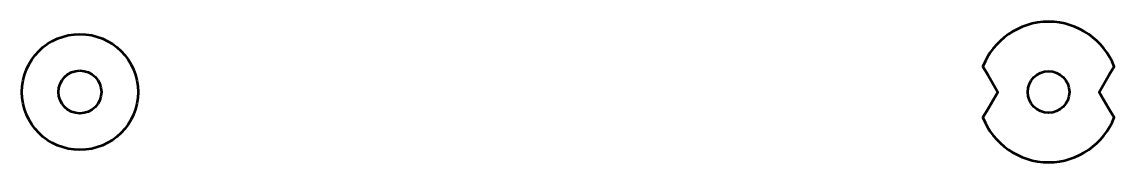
# Model space of a CAD drawing. Header units: centimetres. Extents: x 33.5 to 52.1, y -36 to -33.6.
import ezdxf

# ---------------------------------------------------------------- set-up
doc = ezdxf.new("R2010")
doc.units = ezdxf.units.CM
doc.header["$MEASUREMENT"] = 0
doc.layers.add('Layer 1', color=7, linetype='Continuous')

msp = doc.modelspace()

# ---------------------------------------------------------------- linework, layer by layer
at = {"layer": 'Layer 1', "lineweight": 53}
for centre, major_axis in [((34.5, -34.85), (0, 0.99)), ((34.5, -34.85), (0, 0.365)), ((51, -34.85), (0, 0.355))]:
    msp.add_ellipse(centre, major_axis=major_axis, ratio=1, dxfattribs=at)
msp.add_open_spline([(51, -33.65), (51.50822, -33.65), (51.94273, -33.96612), (52.11765, -34.4124), (52.11765, -34.4124), (52.11765, -34.4124), (52.02375, -34.57504), (52.02375, -34.57504), (52.02375, -34.57504), (52.02375, -34.57504), (51.865, -34.85), (51.865, -34.85), (51.865, -34.85), (51.865, -34.85), (52.02375, -35.12496), (52.02375, -35.12496), (52.02375, -35.12496), (52.02375, -35.12496), (52.11765, -35.2876), (52.11765, -35.2876), (52.11765, -35.2876), (51.94273, -35.73388), (51.50822, -36.05), (51, -36.05), (51, -36.05), (50.49178, -36.05), (50.05727, -35.73388), (49.88235, -35.2876), (49.88235, -35.2876), (49.88235, -35.2876), (49.97625, -35.12496), (49.97625, -35.12496), (49.97625, -35.12496), (49.97625, -35.12496), (50.135, -34.85), (50.135, -34.85), (50.135, -34.85), (50.135, -34.85), (49.97625, -34.57504), (49.97625, -34.57504), (49.97625, -34.57504), (49.97625, -34.57504), (49.88235, -34.4124), (49.88235, -34.4124), (49.88235, -34.4124), (50.05727, -33.96612), (50.49178, -33.65), (51, -33.65)], degree=3, knots=[0, 0, 0, 0, 0.08333333, 0.08333333, 0.08333333, 0.08333333, 0.16666667, 0.16666667, 0.16666667, 0.16666667, 0.25, 0.25, 0.25, 0.25, 0.33333333, 0.33333333, 0.33333333, 0.33333333, 0.41666667, 0.41666667, 0.41666667, 0.41666667, 0.5, 0.5, 0.5, 0.5, 0.58333333, 0.58333333, 0.58333333, 0.58333333, 0.66666667, 0.66666667, 0.66666667, 0.66666667, 0.75, 0.75, 0.75, 0.75, 0.83333333, 0.83333333, 0.83333333, 0.83333333, 0.91666667, 0.91666667, 0.91666667, 0.91666667, 1, 1, 1, 1], dxfattribs=at)

doc.saveas('drawing.dxf')
